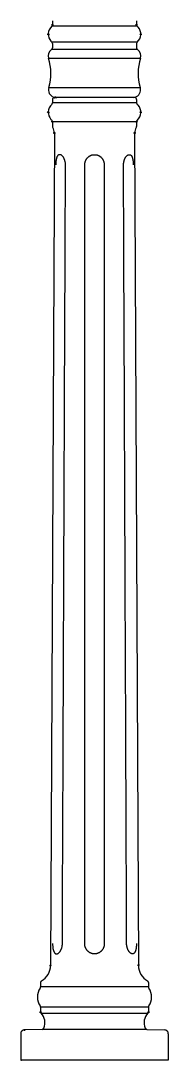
# Model space of a CAD drawing. Extents: x 0 to 221, y 0 to 381.
# Drawn here: x 49.6 to 64.8, y 116.2 to 223.4 of the extents above; entities that cross this region are included whole.
import ezdxf

# ---------------------------------------------------------------- set-up
doc = ezdxf.new("R2010")
doc.units = 0
doc.layers.add('LIVELLO_1', color=160, linetype='Continuous')

# ---------------------------------------------------------------- blocks, each defined once
blk = doc.blocks.new('AI9-BLK1')
at = {"layer": 'LIVELLO_1', "color": 7}
for p, q in [((-57.97, 32.59), (-57.97, 32.16)), ((-49.28, 32.59), (-49.28, 32.16)), ((-49.22, 32.02), (-58.04, 32.02)), ((-49.22, 30.38), (-58.04, 30.38)), ((-57.97, 30.23), (-57.97, 29.79)), ((-49.28, 30.23), (-49.28, 29.79)), ((-49.19, 29.63), (-58.06, 29.63)), ((-58.38, 28.74), (-48.87, 28.74)), ((-58.36, 25.7), (-48.9, 25.7)), ((-57.78, 24.67), (-57.52, 24.69)), ((-49.58, 24.69), (-57.67, 24.69)), ((-49.74, 24.69), (-57.52, 24.69)), ((-49.48, 24.67), (-49.74, 24.69)), ((-57.97, 24.47), (-57.97, 24.11)), ((-49.28, 24.11), (-57.97, 24.11)), ((-49.28, 24.47), (-49.28, 24.11)), ((-49.28, 22.18), (-57.97, 22.18)), ((-57.97, 22.18), (-57.97, 21.69)), ((-49.28, 22.18), (-49.28, 21.69)), ((-57.78, 21.01), (-58.17, -64.83)), ((-49.48, 21.01), (-49.09, -64.83)), ((-59.21, -66.59), (-59.21, -67.05)), ((-48.05, -67.05), (-59.21, -67.05)), ((-48.05, -66.59), (-48.05, -67.05)), ((-48.05, -69.12), (-59.21, -69.12)), ((-59.21, -69.12), (-59.21, -69.63)), ((-48.05, -69.12), (-48.05, -69.63)), ((-59.15, -69.76), (-48.11, -69.76)), ((-59.03, -71.42), (-60.86, -71.48)), ((-58.19, -71.42), (-59.03, -71.42)), ((-48.23, -71.42), (-46.4, -71.48)), ((-61.26, -71.88), (-61.26, -74.6)), ((-46, -71.88), (-46, -74.6)), ((-61.26, -74.6), (-61.19, -74.6)), ((-46.47, -74.6), (-60.79, -74.6)), ((-46, -74.6), (-46.13, -74.6))]:
    blk.add_line(p, q, dxfattribs=at)
for points in [[(-48.23, -71.42), (-49.07, -71.42), (-58.19, -71.42)], [(-46.13, -74.6), (-53.63, -74.6), (-61.19, -74.6)]]:
    blk.add_lwpolyline(points, dxfattribs=at)
for centre, radius in [((-48.85, 31.19), 0.0591), ((-49.48, 21.01), 0.0599), ((-49.09, -64.79), 0.0599)]:
    blk.add_circle(centre, radius, dxfattribs=at)
for centre, major_axis, ratio in [((-57.98, 32.16), (0.0014, -0.0656), 0.913185), ((-49.28, 32.16), (-0.0003, -0.0656), 0.913373), ((-58.41, 31.19), (0.0599, 0), 0.980091), ((-57.78, 24.67), (0.0599, 0), 0.952762), ((-57.67, 24.69), (0.0005, -0.0622), 0.977806), ((-58.41, 23.15), (0.0617, 0), 0.980483), ((-48.85, 23.15), (0.0022, -0.0605), 0.976538), ((-57.98, 22.18), (0.0014, -0.0622), 0.963752), ((-49.28, 22.18), (-0.0003, -0.0622), 0.963974), ((-57.78, 21.02), (0.0013, -0.062), 0.965068), ((-58.17, -64.83), (0.0599, 0), 0.977282), ((-59.21, -69.63), (0.0599, 0), 0.982796), ((-48.05, -69.63), (0.0604, 0), 0.976209), ((-60.86, -71.48), (0.0005, -0.062), 0.966633)]:
    blk.add_ellipse(centre, major_axis=major_axis, ratio=ratio, dxfattribs=at)
for points in [[(-58.04, 32.02), (-58, 32.05), (-57.97, 32.1), (-57.97, 32.16)], [(-49.28, 32.16), (-49.28, 32.1), (-49.26, 32.05), (-49.22, 32.02)], [(-57.97, 30.23), (-57.97, 30.29), (-58, 30.34), (-58.04, 30.38)], [(-49.22, 30.38), (-49.26, 30.34), (-49.28, 30.29), (-49.28, 30.23)], [(-58.06, 29.63), (-58.36, 29.43), (-58.49, 29.06), (-58.38, 28.74)], [(-58.06, 29.63), (-58.01, 29.66), (-57.97, 29.72), (-57.97, 29.79)], [(-49.28, 29.79), (-49.28, 29.72), (-49.25, 29.66), (-49.19, 29.63)], [(-48.87, 28.74), (-48.77, 29.06), (-48.9, 29.43), (-49.19, 29.63)], [(-58.36, 25.7), (-58.06, 26.69), (-58.06, 27.75), (-58.38, 28.74)], [(-48.87, 28.74), (-49.2, 27.75), (-49.2, 26.69), (-48.9, 25.7)], [(-57.78, 24.67), (-57.89, 24.67), (-57.97, 24.58), (-57.97, 24.47)], [(-49.28, 24.47), (-49.28, 24.58), (-49.37, 24.67), (-49.48, 24.67)], [(-58.04, 23.97), (-58, 24), (-57.97, 24.06), (-57.97, 24.11)], [(-49.28, 24.11), (-49.28, 24.06), (-49.26, 24), (-49.22, 23.97)], [(-57.97, 22.18), (-57.97, 22.24), (-58, 22.29), (-58.04, 22.32)], [(-57.97, 21.69), (-57.97, 21.65), (-57.97, 21.61), (-57.94, 21.58)], [(-57.78, 21.01), (-57.78, 21.21), (-57.84, 21.41), (-57.94, 21.58)], [(-49.31, 21.58), (-49.42, 21.41), (-49.48, 21.21), (-49.48, 21.01)], [(-49.31, 21.58), (-49.29, 21.61), (-49.28, 21.65), (-49.28, 21.69)], [(-49.22, 22.32), (-49.26, 22.29), (-49.28, 22.24), (-49.28, 22.18)], [(-59.11, -66.41), (-58.53, -66.1), (-58.17, -65.49), (-58.17, -64.83)], [(-49.09, -64.83), (-49.08, -65.49), (-48.73, -66.1), (-48.15, -66.41)], [(-59.11, -66.41), (-59.17, -66.45), (-59.21, -66.52), (-59.21, -66.59)], [(-48.05, -66.59), (-48.05, -66.52), (-48.09, -66.45), (-48.15, -66.41)], [(-59.24, -67.16), (-59.63, -67.72), (-59.63, -68.46), (-59.24, -69.01)], [(-59.24, -67.16), (-59.22, -67.13), (-59.21, -67.09), (-59.21, -67.05)], [(-48.05, -67.05), (-48.05, -67.09), (-48.04, -67.13), (-48.01, -67.16)], [(-48.01, -69.01), (-47.63, -68.46), (-47.63, -67.72), (-48.01, -67.16)], [(-59.21, -69.12), (-59.21, -69.08), (-59.22, -69.05), (-59.24, -69.01)], [(-59.21, -69.63), (-59.21, -69.68), (-59.19, -69.73), (-59.15, -69.76)], [(-48.11, -69.76), (-48.07, -69.73), (-48.05, -69.68), (-48.05, -69.63)], [(-48.01, -69.01), (-48.04, -69.05), (-48.05, -69.08), (-48.05, -69.12)], [(-58.86, -71.3), (-58.64, -70.77), (-58.76, -70.17), (-59.15, -69.76)], [(-48.11, -69.76), (-48.5, -70.17), (-48.62, -70.77), (-48.4, -71.3)], [(-60.86, -71.48), (-61.08, -71.48), (-61.26, -71.66), (-61.26, -71.88)], [(-59.03, -71.42), (-58.95, -71.42), (-58.89, -71.37), (-58.86, -71.3)], [(-48.4, -71.3), (-48.37, -71.37), (-48.3, -71.42), (-48.23, -71.42)], [(-46, -71.88), (-46, -71.66), (-46.18, -71.48), (-46.4, -71.48)]]:
    blk.add_open_spline(points, degree=3, dxfattribs=at)
for points, knots in [([(-58.04, 32.02), (-58.49, 31.61), (-58.54, 30.92), (-58.13, 30.47), (-58.11, 30.44), (-58.07, 30.4), (-58.04, 30.38)], [0, 0, 0, 0, 1, 1, 1, 2, 2, 2, 2]), ([(-49.22, 30.38), (-48.76, 30.78), (-48.72, 31.47), (-49.12, 31.92), (-49.15, 31.96), (-49.18, 31.99), (-49.22, 32.02)], [0, 0, 0, 0, 1, 1, 1, 2, 2, 2, 2]), ([(-58.36, 25.7), (-58.49, 25.29), (-58.26, 24.85), (-57.85, 24.72), (-57.79, 24.71), (-57.73, 24.7), (-57.67, 24.69)], [0, 0, 0, 0, 1, 1, 1, 2, 2, 2, 2]), ([(-49.58, 24.69), (-49.16, 24.72), (-48.83, 25.09), (-48.86, 25.52), (-48.87, 25.58), (-48.88, 25.64), (-48.9, 25.7)], [0, 0, 0, 0, 1, 1, 1, 2, 2, 2, 2]), ([(-58.04, 23.97), (-58.49, 23.56), (-58.54, 22.87), (-58.13, 22.42), (-58.1, 22.39), (-58.07, 22.36), (-58.04, 22.32)], [0, 0, 0, 0, 1, 1, 1, 2, 2, 2, 2]), ([(-49.22, 22.32), (-48.76, 22.73), (-48.72, 23.42), (-49.12, 23.88), (-49.15, 23.91), (-49.18, 23.94), (-49.22, 23.97)], [0, 0, 0, 0, 1, 1, 1, 2, 2, 2, 2]), ([(-56.63, 17.72), (-56.63, 17.77), (-56.63, 17.8), (-56.63, 17.85), (-56.63, 17.88), (-56.64, 17.92), (-56.64, 17.95), (-56.65, 17.98), (-56.65, 18.01), (-56.66, 18.03), (-56.66, 18.06), (-56.67, 18.09), (-56.68, 18.11), (-56.68, 18.13), (-56.68, 18.15), (-56.69, 18.17), (-56.7, 18.19), (-56.7, 18.2), (-56.71, 18.22), (-56.71, 18.24), (-56.72, 18.26), (-56.73, 18.28), (-56.73, 18.3), (-56.74, 18.31), (-56.75, 18.33), (-56.76, 18.35), (-56.76, 18.37), (-56.77, 18.38), (-56.78, 18.4), (-56.79, 18.41), (-56.8, 18.43), (-56.81, 18.45), (-56.82, 18.46), (-56.83, 18.48), (-56.83, 18.49), (-56.85, 18.51), (-56.85, 18.52), (-56.86, 18.53), (-56.87, 18.55), (-56.88, 18.56), (-56.89, 18.57), (-56.9, 18.58), (-56.91, 18.59), (-56.92, 18.61), (-56.93, 18.61), (-56.94, 18.63), (-56.95, 18.63), (-56.96, 18.65), (-56.97, 18.66), (-56.97, 18.66), (-56.98, 18.67), (-56.99, 18.68), (-57, 18.69), (-57.01, 18.69), (-57.02, 18.7), (-57.03, 18.71), (-57.04, 18.72), (-57.05, 18.72), (-57.06, 18.73), (-57.07, 18.74), (-57.08, 18.74), (-57.09, 18.75), (-57.09, 18.75), (-57.1, 18.75), (-57.11, 18.76), (-57.12, 18.76), (-57.13, 18.77), (-57.14, 18.77), (-57.15, 18.77), (-57.16, 18.78), (-57.16, 18.78), (-57.17, 18.78), (-57.18, 18.78), (-57.19, 18.78), (-57.2, 18.78), (-57.21, 18.78), (-57.21, 18.78), (-57.23, 18.78), (-57.23, 18.78), (-57.23, 18.78), (-57.26, 18.78), (-57.26, 18.78), (-57.27, 18.78), (-57.27, 18.78), (-57.28, 18.78), (-57.29, 18.78), (-57.3, 18.78), (-57.31, 18.78), (-57.31, 18.77), (-57.32, 18.77), (-57.33, 18.77), (-57.34, 18.76), (-57.34, 18.76), (-57.35, 18.75), (-57.36, 18.75), (-57.36, 18.75), (-57.37, 18.74), (-57.38, 18.74), (-57.39, 18.73), (-57.39, 18.72), (-57.4, 18.72), (-57.41, 18.71), (-57.41, 18.7), (-57.42, 18.69), (-57.43, 18.69), (-57.43, 18.68), (-57.44, 18.67), (-57.45, 18.66), (-57.45, 18.66), (-57.46, 18.65), (-57.47, 18.63), (-57.47, 18.63), (-57.48, 18.61), (-57.48, 18.61), (-57.49, 18.59), (-57.49, 18.58), (-57.5, 18.57), (-57.51, 18.56), (-57.51, 18.55), (-57.52, 18.53), (-57.52, 18.52), (-57.53, 18.51), (-57.53, 18.49), (-57.54, 18.48), (-57.54, 18.46), (-57.55, 18.45), (-57.55, 18.43), (-57.56, 18.41), (-57.56, 18.4), (-57.57, 18.38), (-57.57, 18.36), (-57.57, 18.35), (-57.58, 18.33), (-57.58, 18.31), (-57.59, 18.29), (-57.59, 18.27), (-57.59, 18.26), (-57.6, 18.24), (-57.6, 18.22), (-57.6, 18.2), (-57.6, 18.19), (-57.61, 18.17), (-57.61, 18.15), (-57.61, 18.13), (-57.61, 18.11), (-57.62, 18.09), (-57.62, 18.06), (-57.62, 18.03), (-57.62, 18), (-57.63, 17.98), (-57.63, 17.95), (-57.63, 17.92), (-57.63, 17.88), (-57.63, 17.85), (-57.63, 17.85), (-57.63, 17.72), (-57.63, 17.72)], [0, 0, 0, 0, 1, 1, 1, 2, 2, 2, 3, 3, 3, 4, 4, 4, 5, 5, 5, 6, 6, 6, 7, 7, 7, 8, 8, 8, 9, 9, 9, 10, 10, 10, 11, 11, 11, 12, 12, 12, 13, 13, 13, 14, 14, 14, 15, 15, 15, 16, 16, 16, 17, 17, 17, 18, 18, 18, 19, 19, 19, 20, 20, 20, 21, 21, 21, 22, 22, 22, 23, 23, 23, 24, 24, 24, 25, 25, 25, 26, 26, 26, 27, 27, 27, 28, 28, 28, 29, 29, 29, 30, 30, 30, 31, 31, 31, 32, 32, 32, 33, 33, 33, 34, 34, 34, 35, 35, 35, 36, 36, 36, 37, 37, 37, 38, 38, 38, 39, 39, 39, 40, 40, 40, 41, 41, 41, 42, 42, 42, 43, 43, 43, 44, 44, 44, 45, 45, 45, 46, 46, 46, 47, 47, 47, 48, 48, 48, 49, 49, 49, 50, 50, 50, 51, 51, 51, 52, 52, 52, 52]), ([(-54.64, 17.72), (-54.64, 17.76), (-54.63, 17.8), (-54.63, 17.83), (-54.63, 17.87), (-54.62, 17.9), (-54.62, 17.94), (-54.61, 17.96), (-54.6, 17.99), (-54.6, 18.01), (-54.59, 18.04), (-54.58, 18.06), (-54.58, 18.09), (-54.57, 18.1), (-54.56, 18.12), (-54.56, 18.14), (-54.55, 18.15), (-54.54, 18.17), (-54.53, 18.19), (-54.53, 18.21), (-54.52, 18.23), (-54.51, 18.24), (-54.5, 18.26), (-54.49, 18.28), (-54.48, 18.29), (-54.47, 18.31), (-54.46, 18.33), (-54.45, 18.34), (-54.44, 18.36), (-54.43, 18.38), (-54.42, 18.39), (-54.4, 18.41), (-54.39, 18.42), (-54.38, 18.43), (-54.36, 18.45), (-54.35, 18.46), (-54.34, 18.48), (-54.33, 18.49), (-54.31, 18.51), (-54.3, 18.52), (-54.29, 18.53), (-54.27, 18.54), (-54.26, 18.55), (-54.25, 18.57), (-54.23, 18.58), (-54.22, 18.59), (-54.2, 18.6), (-54.19, 18.61), (-54.17, 18.62), (-54.16, 18.63), (-54.14, 18.64), (-54.13, 18.65), (-54.12, 18.66), (-54.1, 18.66), (-54.08, 18.67), (-54.07, 18.68), (-54.05, 18.69), (-54.04, 18.69), (-54.02, 18.7), (-54.01, 18.71), (-54, 18.71), (-53.98, 18.72), (-53.97, 18.73), (-53.95, 18.73), (-53.94, 18.74), (-53.93, 18.74), (-53.91, 18.75), (-53.9, 18.75), (-53.87, 18.75), (-53.85, 18.76), (-53.83, 18.76), (-53.81, 18.77), (-53.79, 18.77), (-53.77, 18.78), (-53.74, 18.78), (-53.71, 18.78), (-53.69, 18.78), (-53.66, 18.78), (-53.63, 18.78)], [0, 0, 0, 0, 1, 1, 1, 2, 2, 2, 3, 3, 3, 4, 4, 4, 5, 5, 5, 6, 6, 6, 7, 7, 7, 8, 8, 8, 9, 9, 9, 10, 10, 10, 11, 11, 11, 12, 12, 12, 13, 13, 13, 14, 14, 14, 15, 15, 15, 16, 16, 16, 17, 17, 17, 18, 18, 18, 19, 19, 19, 20, 20, 20, 21, 21, 21, 22, 22, 22, 23, 23, 23, 24, 24, 24, 25, 25, 25, 26, 26, 26, 26]), ([(-53.63, 18.78), (-53.6, 18.78), (-53.57, 18.78), (-53.54, 18.78), (-53.52, 18.78), (-53.49, 18.78), (-53.46, 18.77), (-53.45, 18.77), (-53.43, 18.76), (-53.41, 18.76), (-53.38, 18.75), (-53.36, 18.75), (-53.34, 18.75), (-53.33, 18.74), (-53.32, 18.74), (-53.3, 18.73), (-53.29, 18.73), (-53.28, 18.72), (-53.26, 18.71), (-53.25, 18.71), (-53.23, 18.7), (-53.22, 18.69), (-53.21, 18.69), (-53.19, 18.68), (-53.17, 18.68), (-53.16, 18.66), (-53.14, 18.66), (-53.13, 18.65), (-53.12, 18.64), (-53.1, 18.63), (-53.09, 18.62), (-53.07, 18.61), (-53.06, 18.6), (-53.04, 18.59), (-53.03, 18.58), (-53.01, 18.57), (-53, 18.56), (-52.99, 18.55), (-52.97, 18.53), (-52.96, 18.52), (-52.95, 18.51), (-52.93, 18.49), (-52.92, 18.48), (-52.9, 18.46), (-52.89, 18.45), (-52.88, 18.43), (-52.87, 18.42), (-52.86, 18.41), (-52.84, 18.39), (-52.83, 18.38), (-52.82, 18.36), (-52.81, 18.34), (-52.8, 18.33), (-52.79, 18.31), (-52.78, 18.29), (-52.77, 18.28), (-52.76, 18.26), (-52.75, 18.24), (-52.74, 18.23), (-52.73, 18.21), (-52.72, 18.19), (-52.72, 18.17), (-52.71, 18.15), (-52.7, 18.14), (-52.7, 18.12), (-52.69, 18.1), (-52.68, 18.09), (-52.67, 18.06), (-52.67, 18.04), (-52.66, 18.01), (-52.65, 17.99), (-52.65, 17.96), (-52.64, 17.94), (-52.64, 17.9), (-52.63, 17.87), (-52.63, 17.83), (-52.62, 17.8), (-52.62, 17.76), (-52.62, 17.72)], [0, 0, 0, 0, 1, 1, 1, 2, 2, 2, 3, 3, 3, 4, 4, 4, 5, 5, 5, 6, 6, 6, 7, 7, 7, 8, 8, 8, 9, 9, 9, 10, 10, 10, 11, 11, 11, 12, 12, 12, 13, 13, 13, 14, 14, 14, 15, 15, 15, 16, 16, 16, 17, 17, 17, 18, 18, 18, 19, 19, 19, 20, 20, 20, 21, 21, 21, 22, 22, 22, 23, 23, 23, 24, 24, 24, 25, 25, 25, 26, 26, 26, 26]), ([(-50.63, 17.72), (-50.63, 17.77), (-50.63, 17.8), (-50.63, 17.85), (-50.62, 17.88), (-50.62, 17.92), (-50.61, 17.95), (-50.61, 17.98), (-50.61, 18.01), (-50.6, 18.03), (-50.59, 18.06), (-50.59, 18.09), (-50.58, 18.11), (-50.58, 18.13), (-50.57, 18.15), (-50.57, 18.17), (-50.56, 18.19), (-50.56, 18.2), (-50.55, 18.22), (-50.55, 18.24), (-50.54, 18.26), (-50.53, 18.28), (-50.52, 18.3), (-50.52, 18.31), (-50.51, 18.33), (-50.5, 18.35), (-50.49, 18.37), (-50.48, 18.38), (-50.47, 18.4), (-50.47, 18.41), (-50.46, 18.43), (-50.45, 18.45), (-50.44, 18.46), (-50.43, 18.48), (-50.42, 18.49), (-50.41, 18.51), (-50.41, 18.52), (-50.39, 18.53), (-50.39, 18.55), (-50.38, 18.56), (-50.37, 18.57), (-50.36, 18.58), (-50.35, 18.59), (-50.34, 18.61), (-50.33, 18.61), (-50.32, 18.63), (-50.31, 18.63), (-50.3, 18.65), (-50.29, 18.66), (-50.28, 18.66), (-50.27, 18.67), (-50.27, 18.68), (-50.25, 18.69), (-50.25, 18.69), (-50.24, 18.7), (-50.23, 18.71), (-50.22, 18.72), (-50.21, 18.72), (-50.2, 18.73), (-50.19, 18.74), (-50.18, 18.74), (-50.17, 18.75), (-50.17, 18.75), (-50.15, 18.75), (-50.14, 18.76), (-50.14, 18.76), (-50.13, 18.77), (-50.12, 18.77), (-50.11, 18.77), (-50.1, 18.78), (-50.09, 18.78), (-50.08, 18.78), (-50.07, 18.78), (-50.07, 18.78), (-50.06, 18.78), (-50.05, 18.78), (-50.05, 18.78), (-50.02, 18.78), (-50.02, 18.78), (-50.02, 18.78), (-50, 18.78), (-50, 18.78), (-49.99, 18.78), (-49.98, 18.78), (-49.98, 18.78), (-49.97, 18.78), (-49.96, 18.78), (-49.95, 18.78), (-49.95, 18.77), (-49.94, 18.77), (-49.93, 18.77), (-49.92, 18.76), (-49.91, 18.76), (-49.9, 18.75), (-49.9, 18.75), (-49.89, 18.75), (-49.89, 18.74), (-49.88, 18.74), (-49.87, 18.73), (-49.87, 18.72), (-49.86, 18.72), (-49.85, 18.71), (-49.84, 18.7), (-49.84, 18.69), (-49.83, 18.69), (-49.82, 18.68), (-49.82, 18.67), (-49.81, 18.66), (-49.8, 18.66), (-49.8, 18.65), (-49.79, 18.63), (-49.78, 18.63), (-49.78, 18.61), (-49.77, 18.61), (-49.77, 18.59), (-49.76, 18.58), (-49.76, 18.57), (-49.75, 18.56), (-49.75, 18.55), (-49.74, 18.53), (-49.74, 18.52), (-49.73, 18.51), (-49.72, 18.49), (-49.72, 18.48), (-49.72, 18.46), (-49.71, 18.45), (-49.7, 18.43), (-49.7, 18.41), (-49.7, 18.4), (-49.69, 18.38), (-49.69, 18.36), (-49.69, 18.35), (-49.68, 18.33), (-49.68, 18.31), (-49.67, 18.29), (-49.67, 18.27), (-49.67, 18.26), (-49.66, 18.24), (-49.66, 18.22), (-49.66, 18.2), (-49.65, 18.19), (-49.65, 18.17), (-49.65, 18.15), (-49.64, 18.13), (-49.64, 18.11), (-49.64, 18.09), (-49.64, 18.06), (-49.64, 18.03), (-49.64, 18), (-49.63, 17.98), (-49.63, 17.95), (-49.63, 17.92), (-49.63, 17.88), (-49.63, 17.85), (-49.63, 17.85), (-49.63, 17.72), (-49.63, 17.72)], [0, 0, 0, 0, 1, 1, 1, 2, 2, 2, 3, 3, 3, 4, 4, 4, 5, 5, 5, 6, 6, 6, 7, 7, 7, 8, 8, 8, 9, 9, 9, 10, 10, 10, 11, 11, 11, 12, 12, 12, 13, 13, 13, 14, 14, 14, 15, 15, 15, 16, 16, 16, 17, 17, 17, 18, 18, 18, 19, 19, 19, 20, 20, 20, 21, 21, 21, 22, 22, 22, 23, 23, 23, 24, 24, 24, 25, 25, 25, 26, 26, 26, 27, 27, 27, 28, 28, 28, 29, 29, 29, 30, 30, 30, 31, 31, 31, 32, 32, 32, 33, 33, 33, 34, 34, 34, 35, 35, 35, 36, 36, 36, 37, 37, 37, 38, 38, 38, 39, 39, 39, 40, 40, 40, 41, 41, 41, 42, 42, 42, 43, 43, 43, 44, 44, 44, 45, 45, 45, 46, 46, 46, 47, 47, 47, 48, 48, 48, 49, 49, 49, 50, 50, 50, 51, 51, 51, 52, 52, 52, 52]), ([(-56.95, -62.58), (-56.9, -49.19), (-56.84, -35.81), (-56.79, -22.43), (-56.74, -9.04), (-56.68, 4.34), (-56.63, 17.72)], [0, 0, 0, 0, 1, 1, 1, 2, 2, 2, 2]), ([(-54.64, -62.58), (-54.64, -62.58), (-54.64, -22.43), (-54.64, -22.43), (-54.64, -9.04), (-54.64, 4.34), (-54.64, 17.72)], [0, 0, 0, 0, 1, 1, 1, 2, 2, 2, 2]), ([(-52.62, 17.72), (-52.62, 4.34), (-52.62, -9.04), (-52.62, -22.43), (-52.62, -35.81), (-52.62, -49.19), (-52.62, -62.58)], [0, 0, 0, 0, 1, 1, 1, 2, 2, 2, 2]), ([(-50.31, -62.58), (-50.36, -49.19), (-50.41, -35.81), (-50.47, -22.43), (-50.52, -9.04), (-50.58, 4.34), (-50.63, 17.72)], [0, 0, 0, 0, 1, 1, 1, 2, 2, 2, 2]), ([(-57.96, -62.58), (-57.96, -62.62), (-57.96, -62.66), (-57.96, -62.69), (-57.96, -62.73), (-57.95, -62.77), (-57.95, -62.8), (-57.95, -62.83), (-57.95, -62.86), (-57.95, -62.89), (-57.94, -62.91), (-57.94, -62.94), (-57.94, -62.97), (-57.94, -62.98), (-57.94, -63), (-57.94, -63.02), (-57.93, -63.04), (-57.93, -63.06), (-57.92, -63.08), (-57.92, -63.09), (-57.92, -63.11), (-57.92, -63.13), (-57.91, -63.15), (-57.91, -63.17), (-57.9, -63.19), (-57.9, -63.2), (-57.9, -63.22), (-57.89, -63.23), (-57.89, -63.25), (-57.88, -63.27), (-57.88, -63.28), (-57.87, -63.3), (-57.87, -63.31), (-57.87, -63.32), (-57.86, -63.34), (-57.85, -63.36), (-57.85, -63.37), (-57.84, -63.38), (-57.84, -63.39), (-57.83, -63.41), (-57.83, -63.42), (-57.82, -63.43), (-57.81, -63.44), (-57.81, -63.45), (-57.8, -63.47), (-57.8, -63.47), (-57.79, -63.48), (-57.79, -63.5), (-57.78, -63.51), (-57.77, -63.52), (-57.77, -63.52), (-57.76, -63.53), (-57.75, -63.54), (-57.75, -63.54), (-57.74, -63.55), (-57.73, -63.56), (-57.72, -63.57), (-57.72, -63.57), (-57.71, -63.58), (-57.7, -63.58), (-57.7, -63.59), (-57.69, -63.59), (-57.68, -63.6), (-57.68, -63.61), (-57.67, -63.61), (-57.66, -63.61), (-57.65, -63.62), (-57.65, -63.62), (-57.64, -63.62), (-57.63, -63.63), (-57.62, -63.63), (-57.61, -63.63), (-57.61, -63.63), (-57.6, -63.64), (-57.59, -63.64), (-57.58, -63.64), (-57.57, -63.64), (-57.57, -63.64), (-57.55, -63.64), (-57.55, -63.64), (-57.54, -63.64), (-57.53, -63.64), (-57.52, -63.64), (-57.51, -63.64), (-57.51, -63.63), (-57.5, -63.63), (-57.49, -63.63), (-57.48, -63.63), (-57.47, -63.62), (-57.46, -63.62), (-57.45, -63.62), (-57.44, -63.61), (-57.43, -63.61), (-57.43, -63.6), (-57.42, -63.6), (-57.41, -63.59), (-57.4, -63.59), (-57.39, -63.58), (-57.38, -63.58), (-57.37, -63.57), (-57.36, -63.57), (-57.35, -63.56), (-57.34, -63.55), (-57.33, -63.54), (-57.32, -63.54), (-57.32, -63.53), (-57.31, -63.52), (-57.3, -63.51), (-57.29, -63.5), (-57.28, -63.49), (-57.27, -63.48), (-57.26, -63.47), (-57.25, -63.46), (-57.24, -63.45), (-57.23, -63.44), (-57.22, -63.43), (-57.21, -63.42), (-57.2, -63.41), (-57.19, -63.39), (-57.18, -63.38), (-57.18, -63.37), (-57.16, -63.36), (-57.16, -63.34), (-57.15, -63.32), (-57.14, -63.31), (-57.13, -63.3), (-57.12, -63.28), (-57.11, -63.27), (-57.1, -63.25), (-57.1, -63.23), (-57.09, -63.22), (-57.08, -63.2), (-57.07, -63.18), (-57.07, -63.17), (-57.06, -63.15), (-57.05, -63.13), (-57.05, -63.11), (-57.04, -63.09), (-57.03, -63.08), (-57.02, -63.06), (-57.02, -63.04), (-57.01, -63.02), (-57.01, -63), (-57, -62.98), (-57, -62.97), (-56.99, -62.94), (-56.98, -62.91), (-56.98, -62.89), (-56.97, -62.86), (-56.97, -62.83), (-56.96, -62.8), (-56.96, -62.77), (-56.96, -62.73), (-56.95, -62.7), (-56.95, -62.66), (-56.95, -62.62), (-56.95, -62.58)], [0, 0, 0, 0, 1, 1, 1, 2, 2, 2, 3, 3, 3, 4, 4, 4, 5, 5, 5, 6, 6, 6, 7, 7, 7, 8, 8, 8, 9, 9, 9, 10, 10, 10, 11, 11, 11, 12, 12, 12, 13, 13, 13, 14, 14, 14, 15, 15, 15, 16, 16, 16, 17, 17, 17, 18, 18, 18, 19, 19, 19, 20, 20, 20, 21, 21, 21, 22, 22, 22, 23, 23, 23, 24, 24, 24, 25, 25, 25, 26, 26, 26, 27, 27, 27, 28, 28, 28, 29, 29, 29, 30, 30, 30, 31, 31, 31, 32, 32, 32, 33, 33, 33, 34, 34, 34, 35, 35, 35, 36, 36, 36, 37, 37, 37, 38, 38, 38, 39, 39, 39, 40, 40, 40, 41, 41, 41, 42, 42, 42, 43, 43, 43, 44, 44, 44, 45, 45, 45, 46, 46, 46, 47, 47, 47, 48, 48, 48, 49, 49, 49, 50, 50, 50, 51, 51, 51, 52, 52, 52, 52]), ([(-53.63, -63.64), (-53.66, -63.64), (-53.69, -63.64), (-53.72, -63.64), (-53.74, -63.63), (-53.77, -63.63), (-53.79, -63.62), (-53.82, -63.62), (-53.84, -63.61), (-53.86, -63.61), (-53.88, -63.61), (-53.9, -63.6), (-53.91, -63.59), (-53.93, -63.59), (-53.95, -63.58), (-53.96, -63.58), (-53.97, -63.57), (-53.99, -63.57), (-54, -63.57), (-54.02, -63.56), (-54.03, -63.55), (-54.05, -63.54), (-54.06, -63.54), (-54.07, -63.53), (-54.09, -63.52), (-54.1, -63.52), (-54.12, -63.51), (-54.13, -63.5), (-54.15, -63.49), (-54.16, -63.48), (-54.18, -63.47), (-54.19, -63.46), (-54.2, -63.45), (-54.22, -63.44), (-54.23, -63.43), (-54.25, -63.42), (-54.26, -63.41), (-54.28, -63.39), (-54.29, -63.38), (-54.3, -63.37), (-54.31, -63.36), (-54.33, -63.34), (-54.34, -63.33), (-54.36, -63.32), (-54.37, -63.3), (-54.38, -63.29), (-54.39, -63.28), (-54.4, -63.26), (-54.42, -63.24), (-54.43, -63.23), (-54.44, -63.21), (-54.45, -63.2), (-54.46, -63.18), (-54.47, -63.17), (-54.48, -63.15), (-54.49, -63.13), (-54.5, -63.11), (-54.51, -63.09), (-54.52, -63.08), (-54.53, -63.06), (-54.54, -63.05), (-54.55, -63.03), (-54.55, -63.01), (-54.56, -62.99), (-54.57, -62.97), (-54.57, -62.95), (-54.58, -62.94), (-54.59, -62.92), (-54.59, -62.89), (-54.6, -62.86), (-54.61, -62.84), (-54.62, -62.82), (-54.62, -62.79), (-54.62, -62.76), (-54.63, -62.72), (-54.64, -62.69), (-54.64, -62.65), (-54.64, -62.62), (-54.64, -62.58)], [0, 0, 0, 0, 1, 1, 1, 2, 2, 2, 3, 3, 3, 4, 4, 4, 5, 5, 5, 6, 6, 6, 7, 7, 7, 8, 8, 8, 9, 9, 9, 10, 10, 10, 11, 11, 11, 12, 12, 12, 13, 13, 13, 14, 14, 14, 15, 15, 15, 16, 16, 16, 17, 17, 17, 18, 18, 18, 19, 19, 19, 20, 20, 20, 21, 21, 21, 22, 22, 22, 23, 23, 23, 24, 24, 24, 25, 25, 25, 26, 26, 26, 26]), ([(-52.62, -62.58), (-52.62, -62.62), (-52.62, -62.65), (-52.62, -62.69), (-52.63, -62.72), (-52.63, -62.76), (-52.64, -62.79), (-52.64, -62.82), (-52.65, -62.84), (-52.65, -62.87), (-52.66, -62.89), (-52.67, -62.92), (-52.68, -62.94), (-52.69, -62.96), (-52.69, -62.97), (-52.7, -62.99), (-52.71, -63.01), (-52.71, -63.03), (-52.72, -63.05), (-52.73, -63.06), (-52.74, -63.08), (-52.75, -63.1), (-52.76, -63.12), (-52.77, -63.13), (-52.77, -63.15), (-52.79, -63.17), (-52.8, -63.18), (-52.81, -63.2), (-52.82, -63.21), (-52.83, -63.23), (-52.84, -63.24), (-52.86, -63.26), (-52.87, -63.28), (-52.88, -63.29), (-52.89, -63.3), (-52.9, -63.32), (-52.92, -63.33), (-52.93, -63.34), (-52.95, -63.36), (-52.96, -63.37), (-52.97, -63.38), (-52.98, -63.39), (-52.99, -63.41), (-53.01, -63.42), (-53.02, -63.43), (-53.04, -63.44), (-53.05, -63.45), (-53.07, -63.46), (-53.08, -63.47), (-53.1, -63.48), (-53.11, -63.49), (-53.13, -63.5), (-53.14, -63.51), (-53.15, -63.52), (-53.17, -63.52), (-53.19, -63.53), (-53.2, -63.54), (-53.21, -63.54), (-53.23, -63.55), (-53.24, -63.56), (-53.26, -63.57), (-53.27, -63.57), (-53.29, -63.57), (-53.3, -63.58), (-53.31, -63.58), (-53.33, -63.59), (-53.34, -63.59), (-53.36, -63.6), (-53.38, -63.61), (-53.4, -63.61), (-53.42, -63.61), (-53.44, -63.62), (-53.46, -63.62), (-53.49, -63.63), (-53.51, -63.63), (-53.54, -63.64), (-53.57, -63.64), (-53.6, -63.64), (-53.63, -63.64)], [0, 0, 0, 0, 1, 1, 1, 2, 2, 2, 3, 3, 3, 4, 4, 4, 5, 5, 5, 6, 6, 6, 7, 7, 7, 8, 8, 8, 9, 9, 9, 10, 10, 10, 11, 11, 11, 12, 12, 12, 13, 13, 13, 14, 14, 14, 15, 15, 15, 16, 16, 16, 17, 17, 17, 18, 18, 18, 19, 19, 19, 20, 20, 20, 21, 21, 21, 22, 22, 22, 23, 23, 23, 24, 24, 24, 25, 25, 25, 26, 26, 26, 26]), ([(-49.3, -62.58), (-49.3, -62.58), (-49.3, -62.69), (-49.3, -62.69), (-49.3, -62.73), (-49.3, -62.77), (-49.3, -62.8), (-49.3, -62.83), (-49.31, -62.86), (-49.31, -62.88), (-49.31, -62.91), (-49.32, -62.94), (-49.32, -62.97), (-49.32, -62.98), (-49.32, -63), (-49.32, -63.02), (-49.33, -63.04), (-49.33, -63.06), (-49.33, -63.08), (-49.34, -63.09), (-49.34, -63.11), (-49.34, -63.13), (-49.35, -63.15), (-49.35, -63.17), (-49.35, -63.18), (-49.36, -63.2), (-49.36, -63.22), (-49.37, -63.23), (-49.37, -63.25), (-49.37, -63.27), (-49.38, -63.28), (-49.38, -63.3), (-49.39, -63.31), (-49.39, -63.32), (-49.4, -63.34), (-49.4, -63.36), (-49.41, -63.37), (-49.41, -63.38), (-49.42, -63.39), (-49.42, -63.41), (-49.43, -63.42), (-49.44, -63.43), (-49.44, -63.44), (-49.45, -63.45), (-49.45, -63.46), (-49.46, -63.47), (-49.47, -63.48), (-49.47, -63.5), (-49.48, -63.51), (-49.48, -63.52), (-49.49, -63.52), (-49.5, -63.53), (-49.5, -63.54), (-49.51, -63.54), (-49.52, -63.55), (-49.52, -63.56), (-49.53, -63.57), (-49.54, -63.57), (-49.54, -63.58), (-49.55, -63.58), (-49.56, -63.59), (-49.57, -63.59), (-49.58, -63.6), (-49.58, -63.6), (-49.59, -63.61), (-49.6, -63.61), (-49.6, -63.62), (-49.61, -63.62), (-49.62, -63.62), (-49.63, -63.63), (-49.64, -63.63), (-49.64, -63.63), (-49.65, -63.63), (-49.66, -63.64), (-49.67, -63.64), (-49.68, -63.64), (-49.69, -63.64), (-49.69, -63.64), (-49.7, -63.64), (-49.71, -63.64), (-49.72, -63.64), (-49.73, -63.64), (-49.74, -63.64), (-49.75, -63.64), (-49.75, -63.63), (-49.76, -63.63), (-49.77, -63.63), (-49.78, -63.63), (-49.79, -63.62), (-49.8, -63.62), (-49.8, -63.62), (-49.81, -63.61), (-49.82, -63.61), (-49.83, -63.6), (-49.84, -63.6), (-49.85, -63.59), (-49.86, -63.59), (-49.87, -63.58), (-49.88, -63.58), (-49.89, -63.57), (-49.9, -63.57), (-49.9, -63.56), (-49.92, -63.55), (-49.92, -63.54), (-49.93, -63.54), (-49.95, -63.53), (-49.95, -63.52), (-49.96, -63.51), (-49.97, -63.5), (-49.98, -63.49), (-49.99, -63.48), (-50, -63.47), (-50.01, -63.46), (-50.02, -63.45), (-50.02, -63.44), (-50.04, -63.43), (-50.05, -63.42), (-50.06, -63.41), (-50.07, -63.39), (-50.07, -63.38), (-50.08, -63.37), (-50.09, -63.36), (-50.1, -63.34), (-50.11, -63.32), (-50.12, -63.31), (-50.12, -63.3), (-50.13, -63.28), (-50.14, -63.27), (-50.15, -63.25), (-50.16, -63.23), (-50.17, -63.22), (-50.18, -63.2), (-50.18, -63.18), (-50.19, -63.17), (-50.2, -63.15), (-50.21, -63.13), (-50.21, -63.11), (-50.22, -63.09), (-50.23, -63.08), (-50.23, -63.06), (-50.24, -63.04), (-50.24, -63.02), (-50.25, -63), (-50.25, -62.98), (-50.26, -62.97), (-50.27, -62.94), (-50.27, -62.91), (-50.28, -62.89), (-50.28, -62.86), (-50.29, -62.83), (-50.29, -62.8), (-50.3, -62.77), (-50.3, -62.73), (-50.31, -62.7), (-50.31, -62.66), (-50.31, -62.62), (-50.31, -62.58)], [0, 0, 0, 0, 1, 1, 1, 2, 2, 2, 3, 3, 3, 4, 4, 4, 5, 5, 5, 6, 6, 6, 7, 7, 7, 8, 8, 8, 9, 9, 9, 10, 10, 10, 11, 11, 11, 12, 12, 12, 13, 13, 13, 14, 14, 14, 15, 15, 15, 16, 16, 16, 17, 17, 17, 18, 18, 18, 19, 19, 19, 20, 20, 20, 21, 21, 21, 22, 22, 22, 23, 23, 23, 24, 24, 24, 25, 25, 25, 26, 26, 26, 27, 27, 27, 28, 28, 28, 29, 29, 29, 30, 30, 30, 31, 31, 31, 32, 32, 32, 33, 33, 33, 34, 34, 34, 35, 35, 35, 36, 36, 36, 37, 37, 37, 38, 38, 38, 39, 39, 39, 40, 40, 40, 41, 41, 41, 42, 42, 42, 43, 43, 43, 44, 44, 44, 45, 45, 45, 46, 46, 46, 47, 47, 47, 48, 48, 48, 49, 49, 49, 50, 50, 50, 51, 51, 51, 52, 52, 52, 52])]:
    blk.add_open_spline(points, degree=3, knots=knots, dxfattribs=at)

msp = doc.modelspace()

# ---------------------------------------------------------------- block references
at = {"layer": 'LIVELLO_1', "color": 7}
msp.add_blockref('AI9-BLK1', (110.854043, 190.847782), dxfattribs=at)

doc.saveas('drawing.dxf')
